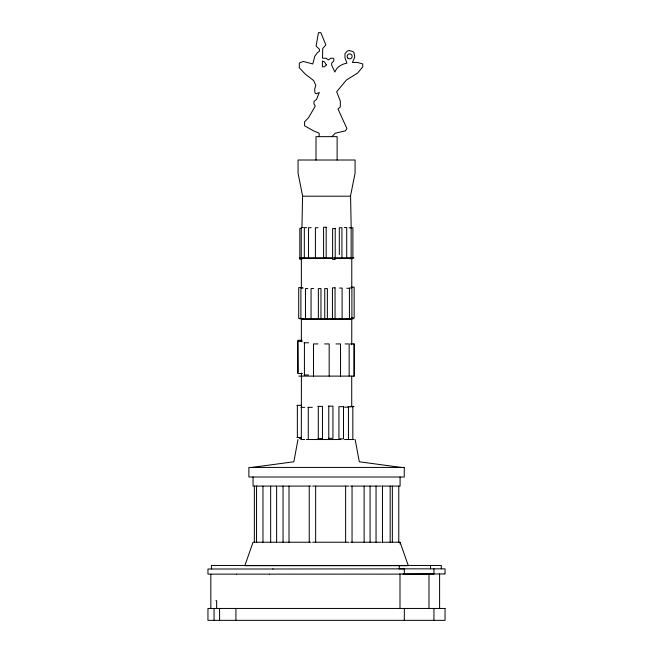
<?xml version="1.0" encoding="UTF-8"?>
<svg xmlns="http://www.w3.org/2000/svg" width="653" height="653" viewBox="0 0 653 653"><rect width="100%" height="100%" fill="white"/><g stroke="black" fill="none" stroke-linecap="round" stroke-linejoin="round"><path stroke-width="0.98" d="M351.747 344.711L351.771 317.358M301.947 227.783L302.559 196.194L350.579 196.194L351.183 227.783M297.972 439.526L293.842 461.769L252.025 467.417M350.473 196.194L355.077 173.135L355.077 160.009L298.054 160.009L298.054 173.135L302.657 196.194M331.846 136.64L335.307 133.188L345.429 130.869L346.923 128.559L338.001 108.961L340.319 107.019L340.319 101.019L336.662 91.73L346.425 80.025L357.583 73.071L362.75 66.9L362.75 63.945L357.583 62.459L352.424 62.459L354.767 57.097L353.967 52.55L353.012 51.546L349.151 50.542L347.298 51.073L344.988 53.742L344.988 57.913L346.939 63.153C341.788 64.027 336.817 67.006 334.85 72.034L331.651 65.096L331.651 63.17L333.822 60.933L333.822 58.892L333.038 58.215L330.826 58.215L328.475 59.929L326.035 58.215L322.525 58.215L322.713 48.477L325.855 44.951L320.835 32.65L318.46 32.65L316.109 46.061L319.448 49.277L319.448 51.163L317.285 52.844L314.836 56.223L312.779 63.945L303.319 61.447L299.319 63.023L299.319 67.757L305.253 74.091L313.652 80.564L315.774 85.306L314.681 89.151L314.983 92.889L316.215 93.803L319.309 92.465L316.525 99.403L314.044 101.395L313.905 103.713L315.277 106.112L308.436 117.85L304.576 121.817L304.576 125.809L313.416 130.78L319.154 133.188L319.154 136.64M402.86 574.134L433.641 573.971M272.774 569L404.329 568.836L404.329 574.134M303.335 227.489L301.253 227.489L301.253 258.31L332.663 258.351M306.657 227.636L304.322 227.636L304.322 258.457L306.657 258.457M344.351 227.522L346.71 227.522L346.71 258.343M311.13 227.726L308.526 227.726L308.526 258.547L311.138 258.547M318.019 227.742L315.415 227.742L315.415 258.564L318.027 258.564M351.045 227.742L352.881 227.742L352.881 258.564L351.371 258.564M349.012 227.848L351.143 227.848L351.143 258.661L349.012 258.661M301.319 228.46L299.817 228.46L299.817 259.282L301.939 259.282M299.188 257.894L353.942 257.894M334.516 258.351L351.771 258.351L351.771 287.851M339.315 258.555L341.927 258.555L341.927 227.734L339.315 227.734L339.315 254.58M351.6 287.116L354.155 287.124L354.155 317.946L351.6 317.938M302.102 287.614L298.707 287.598L298.707 318.419L301.213 318.419M303.229 288.046L300.902 288.046L300.902 318.868L303.229 318.868M349.763 287.949L351.894 287.949L351.894 318.77M339.584 288.055L342.107 288.055L342.107 318.876L339.584 318.876M346.808 288.267L349.42 288.267L349.42 319.088L346.808 319.088M307.808 288.569L305.473 288.569L305.473 319.39M313.66 288.569L311.057 288.569L311.057 319.39M299.401 318.705L353.73 318.705M351.771 319.39L301.36 319.39L301.384 341.674M302.061 340.278L297.89 340.278L298.111 372.471M302.298 341.339L297.735 341.339L297.735 373.532L302.298 373.532M304.037 342.776L308.6 342.776M318.06 343.927L313.497 343.927L313.497 376.112M324.614 343.927L329.177 343.927L329.177 376.112M335.977 343.927L340.539 343.927L340.539 376.112M345.143 343.927L349.151 343.927L349.151 376.112M350.31 343.927L354.457 343.927L354.457 376.112L298.87 376.112M304.037 374.969L308.6 374.969M296.968 405.325L301.531 405.325M328.377 406.142L332.94 406.142L332.94 438.334L328.377 438.334M317.897 406.386L322.46 406.386L322.46 438.579L317.897 438.579M350.832 406.419L353.999 406.419M347.976 406.762L352.93 406.762M344.506 407.162L348.865 407.162M300.935 407.333L304.706 407.333M307.881 407.333L312.33 407.333M296.968 437.51L301.408 437.51M299.352 438.383L301.466 438.383M300.935 439.526L304.706 439.526M306.371 439.526L340.89 439.526M344.506 439.526L353.999 439.526M256.923 486.085L253.054 486.085L253.054 477.008M257.062 486.085L277.427 486.085M278.398 486.085L311.008 486.085M312.64 486.085L349.029 486.085M350.612 486.085L381.034 486.085M382.005 486.085L400.085 486.085L400.085 477.008M256.923 542.227L253.054 542.227L244.818 565.686L408.313 565.686L400.085 542.227L382.136 542.227M257.062 542.227L277.427 542.227M278.398 542.227L311.008 542.227M312.64 542.227L349.029 542.227M350.612 542.227L381.034 542.227M399.13 568.836L445.044 568.836L445.044 573.971M273.109 569L207.956 569L207.956 574.134L236.492 574.134M399.718 573.995L444.587 573.971M236.655 574.134L269.305 574.134M269.55 574.134L399.995 574.134L399.995 608.457M215.931 600.695L216.641 600.695L216.641 608.457M401.105 467.417L359.289 461.769L355.159 439.526M301.408 373.075L301.319 439.526M441.289 568.836L441.289 565.465L211.417 565.465L211.417 569M439.608 573.971L439.608 608.457M433.943 568.836L433.943 573.971M433.943 608.457L433.943 620.35M430.547 565.465L430.547 568.836M428.988 573.971L428.988 608.457M404.329 608.457L404.329 620.35M400.085 542.227L400.085 543.998M399.277 565.465L399.277 568.836M398.779 486.085L398.779 542.227M392.355 486.085L392.355 542.227M390.168 486.085L390.168 542.227M382.47 486.085L382.47 542.227M376.046 486.085L376.046 542.227M370.088 486.085L370.088 542.227M364.121 486.126L364.121 542.227M353.877 343.927L353.877 376.112M352.832 406.762L352.832 439.526M352.049 486.085L352.049 542.227M351.722 376.112L351.722 406.313M348.457 407.162L348.457 439.526M345.625 486.085L345.625 542.227M337.128 160.067L337.128 136.64L316.003 136.64L316.003 160.067M328.769 406.142L328.769 438.334M327.365 319.39L327.365 288.569L324.753 288.569L324.753 319.39M320.966 319.39L320.966 288.569L318.354 288.569L318.354 319.39M318.289 406.386L318.289 438.579M315.652 486.085L315.652 542.227M309.236 486.085L309.236 542.227M308.273 407.333L308.273 439.526M304.429 342.776L304.429 374.969M301.36 258.351L301.36 287.851M297.36 405.325L297.36 437.51M289.01 486.126L289.01 542.227M283.051 486.085L283.051 542.227M276.627 486.085L276.627 542.227M270.66 486.085L270.66 542.227M262.963 486.085L262.963 542.227M256.539 486.085L256.539 542.227M254.352 486.085L254.352 542.227M235.929 608.457L235.929 620.35M219.588 608.457L219.588 620.35M214.062 608.457L214.062 620.35M210.837 574.134L210.837 608.457M326.361 64.916L324.508 66.777L322.402 66.777L322.402 61.007L324.508 61.904L326.361 64.916M326.174 227.252L323.57 227.252L323.57 258.074L326.174 258.074L326.174 227.252M335.218 228.607L332.606 228.607L332.606 259.429L335.218 259.429L335.218 228.607M335.046 287.826L332.434 287.826L332.434 318.648L335.046 318.648L335.046 287.826M343.494 406.664L338.931 406.664L338.931 438.857L343.494 438.857L343.494 406.664M404.248 467.417L248.883 467.417L248.883 477.008L404.248 477.008L404.248 467.417M445.044 608.457L207.956 608.457L207.956 620.35L445.044 620.35L445.044 608.457M348 58.264A2.514 2.514 0 0 0 352.114 56.86A2.514 2.514 0 0 0 348.841 53.995A2.514 2.514 0 0 0 348 58.264"/></g></svg>
